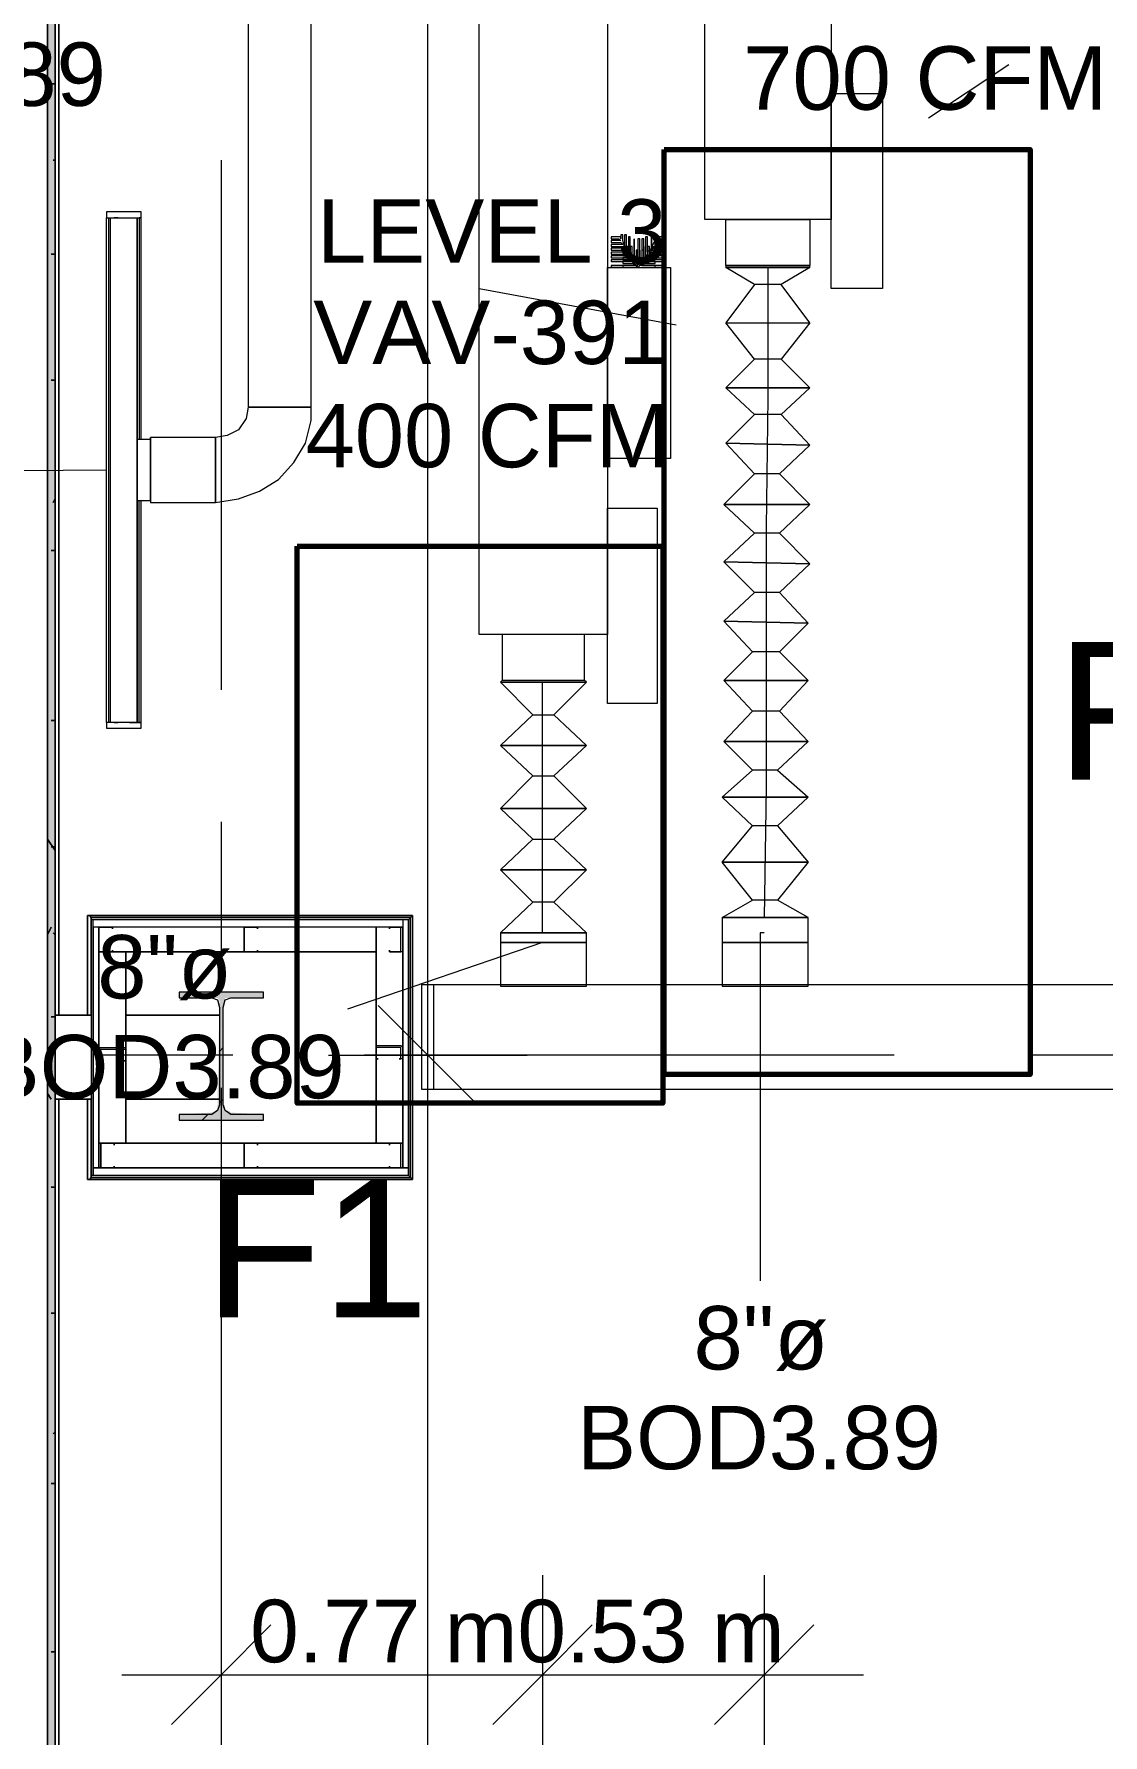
# Model space of a CAD drawing. Header units: metres. Extents: x -2 to 237, y -8 to 52.
# Drawn here: x 7.417 to 9.98, y 12.173 to 16.249 of the extents above; entities that cross this region are included whole.
import ezdxf

# ---------------------------------------------------------------- set-up
doc = ezdxf.new("R2010")
doc.units = ezdxf.units.M
doc.layers.add('HVAC - Ductos', color=5, linetype='Continuous', lineweight=0)
doc.layers.add('PDF_Text', color=7, linetype='Continuous', lineweight=0)
doc.layers.add('PDF_Geometry', color=7, linetype='Continuous', lineweight=0, true_color=0xaaaaaa)
doc.layers.add('PDF_Solid Fills', color=7, linetype='Continuous', lineweight=0, true_color=0xffffff)
doc.styles.add('PDF Arial-BoldMT-Identity-H', font='arial.ttf')
doc.styles.add('PDF Helvetica', font='')
doc.styles.get('PDF Helvetica').set_extended_font_data('Helvetica')

msp = doc.modelspace()

# ---------------------------------------------------------------- hatches: boundary and pattern name
at = {"layer": 'PDF_Solid Fills', "lineweight": 0, "transparency": 33554559}
h = msp.add_hatch(color=256, dxfattribs=at)
h.paths.add_polyline_path([(7.4674, 8.7485), (7.4674, 21.0411), (7.4491, 21.0411), (7.4491, 8.7485)])
h.paths.add_polyline_path([(7.4674, 32.7197), (7.4491, 32.7197), (7.4491, 22.5622), (7.4674, 22.5622)])
h.paths.add_polyline_path([(7.4674, 22.5485), (7.4491, 22.5485), (7.4491, 21.0548), (7.4674, 21.0548)])
h.paths.add_polyline_path([(7.4674, 34.2499), (7.4674, 46.4416), (7.4491, 46.4416), (7.4491, 34.2499)])
h.paths.add_polyline_path([(7.4674, 34.2362), (7.4491, 34.2362), (7.4491, 32.738), (7.4674, 32.738)])
msp.add_hatch(color=256, dxfattribs=at).paths.add_polyline_path([(7.7652, 13.9395), (7.8568, 13.9395), (7.8614, 13.935), (7.8568, 13.6738), (7.8522, 13.6692), (7.8431, 13.6646), (7.7652, 13.6601), (7.7652, 13.6464), (7.9668, 13.6464), (7.9668, 13.6601), (7.8889, 13.6646), (7.8843, 13.6692), (7.8752, 13.6692), (7.8752, 13.683), (7.8706, 13.683), (7.8706, 13.9213), (7.8752, 13.9395), (7.9668, 13.9395), (7.9668, 13.9533), (7.7652, 13.9533)])

# ---------------------------------------------------------------- linework, layer by layer
at = {"layer": 'HVAC - Ductos', "lineweight": 0}
for points in [[(8.3608, 8.9639), (8.3608, 13.8021), (8.3608, 22.9975), (8.3608, 32.1928), (8.3608, 41.3881), (8.3608, 46.2263)], [(9.7536, 16.1754), (9.5612, 16.0471)], [(7.6094, 14.5993), (7.614, 14.5993), (7.6186, 14.5993), (7.614, 14.5993), (7.5957, 14.5993), (7.5911, 14.5993), (7.5911, 15.8088), (7.5957, 15.8088), (7.614, 15.8088), (7.6186, 15.8088), (7.614, 15.8088), (7.6094, 15.8088)], [(7.5957, 15.8088), (7.5957, 14.5993)], [(7.6461, 15.8088), (7.6506, 15.8088), (7.6552, 15.8088), (7.6736, 15.8088), (7.669, 15.8088), (7.669, 15.2774)], [(7.6506, 15.8088), (7.6552, 15.8088), (7.6598, 15.8088)], [(7.6736, 15.2774), (7.6736, 15.8088)], [(9.1443, 15.6485), (9.0755, 15.6897), (9.2771, 15.6897), (9.2726, 15.6897), (9.2542, 15.6897), (9.2267, 15.6897), (9.1947, 15.6897), (9.158, 15.6897), (9.1259, 15.6897), (9.0985, 15.6897), (9.0801, 15.6897), (9.0755, 15.6897), (9.0801, 15.6897), (9.0985, 15.6897), (9.1259, 15.6897), (9.158, 15.6897), (9.1947, 15.6897), (9.2267, 15.6897), (9.2542, 15.6897), (9.2726, 15.6897), (9.2771, 15.6897), (9.2771, 15.6943), (9.2726, 15.6943), (9.2542, 15.6943), (9.2267, 15.6943), (9.1947, 15.6943), (9.158, 15.6943), (9.1259, 15.6943), (9.0985, 15.6943), (9.0847, 15.6943), (9.0755, 15.6943), (9.0755, 15.8043), (9.0801, 15.8043), (9.0893, 15.8043), (9.1076, 15.8043), (9.1259, 15.8043), (9.1489, 15.8043), (9.1763, 15.8043), (9.2038, 15.8043), (9.2267, 15.8043), (9.2451, 15.8043), (9.2634, 15.8043), (9.2726, 15.8043), (9.2771, 15.8043), (9.2771, 15.6943), (9.2726, 15.6943), (9.2542, 15.6943), (9.2267, 15.6943), (9.1947, 15.6943), (9.158, 15.6943), (9.1259, 15.6943), (9.0985, 15.6943), (9.0847, 15.6943), (9.0755, 15.6943), (9.0755, 15.6897), (9.2771, 15.6897), (9.2084, 15.6485), (9.1443, 15.6485), (9.0755, 15.5569), (9.2771, 15.5569), (9.2084, 15.6485)], [(8.9335, 15.6897), (8.874, 15.6897), (8.9289, 15.6897), (8.9289, 15.6943), (8.8785, 15.6943), (8.8785, 15.7035), (8.9289, 15.7035), (8.9289, 15.7081), (8.8831, 15.7081), (8.8831, 15.7126), (8.9289, 15.7126), (8.9289, 15.7172), (8.8877, 15.7172), (8.8923, 15.7218), (8.9289, 15.7218), (8.9289, 15.7264), (8.8923, 15.7264), (8.8969, 15.731), (8.9289, 15.731), (8.9289, 15.7356), (8.8969, 15.7356), (8.9014, 15.7401), (8.9289, 15.7401), (8.9289, 15.7447), (8.906, 15.7447), (8.906, 15.7493), (8.9289, 15.7493), (8.9289, 15.7539), (8.9106, 15.7539), (8.9152, 15.7585), (8.9289, 15.7585), (8.9289, 15.763), (8.9106, 15.763), (8.9106, 15.7585), (8.9106, 15.7676), (8.906, 15.7676), (8.906, 15.7539), (8.8969, 15.7401), (8.8969, 15.7676), (8.8969, 15.7356), (8.8877, 15.7264), (8.8877, 15.763), (8.8831, 15.763), (8.8831, 15.7172), (8.8785, 15.7081), (8.8785, 15.7585), (8.874, 15.7585), (8.874, 15.6989), (8.8694, 15.7035), (8.8694, 15.7585), (8.8648, 15.7585), (8.8648, 15.7035), (8.8602, 15.7035), (8.8556, 15.6989), (8.8556, 15.7585), (8.8556, 15.7081), (8.8464, 15.7172), (8.8464, 15.763), (8.8418, 15.763), (8.8418, 15.7264), (8.8373, 15.7356), (8.8373, 15.7676), (8.8327, 15.7676), (8.8327, 15.7401), (8.8282, 15.7539), (8.8282, 15.7676), (8.8236, 15.7676), (8.8236, 15.7585), (8.8236, 15.763), (8.8006, 15.763), (8.8006, 15.7585), (8.819, 15.7585), (8.8236, 15.7539), (8.8006, 15.7539), (8.8006, 15.7493), (8.8236, 15.7493), (8.8282, 15.7447), (8.8006, 15.7447), (8.8006, 15.7401), (8.8327, 15.7401), (8.8327, 15.7356), (8.8006, 15.7356), (8.8006, 15.731), (8.8373, 15.731), (8.8418, 15.7264), (8.8006, 15.7264), (8.8006, 15.7218), (8.8418, 15.7218), (8.8464, 15.7172), (8.8006, 15.7172), (8.8006, 15.7126), (8.8464, 15.7126), (8.851, 15.7081), (8.8006, 15.7081), (8.8006, 15.7035), (8.851, 15.7035), (8.8556, 15.6943), (8.8006, 15.6943), (8.8006, 15.6897), (8.8602, 15.6897), (8.8006, 15.6897)], [(8.8327, 15.7356), (8.8282, 15.7401), (8.8282, 15.7356)], [(8.8282, 15.7356), (8.8327, 15.731)], [(8.8327, 15.731), (8.8282, 15.731), (8.8282, 15.7264), (8.8327, 15.7264), (8.8373, 15.7264), (8.8373, 15.731), (8.8373, 15.7356)], [(8.8373, 15.7356), (8.8373, 15.7401), (8.8327, 15.7401), (8.8327, 15.731), (8.8327, 15.7356)], [(8.8418, 15.7264), (8.8418, 15.7218), (8.8418, 15.7264), (8.8418, 15.7401), (8.8418, 15.731)], [(8.851, 15.7126), (8.851, 15.7401), (8.8464, 15.7401), (8.8464, 15.7172), (8.8464, 15.7126)], [(8.8831, 15.7172), (8.8831, 15.7401), (8.8831, 15.7126)], [(8.8923, 15.731), (8.8923, 15.7401), (8.8877, 15.7401), (8.8877, 15.7264), (8.8877, 15.7218)], [(8.8877, 15.7172), (8.8923, 15.7172), (8.906, 15.7172), (8.906, 15.7218), (8.8923, 15.7218), (8.8923, 15.7264), (8.8969, 15.731), (8.8969, 15.7356)], [(8.8969, 15.731), (8.9014, 15.7356), (8.8969, 15.731), (8.8969, 15.7401), (8.8969, 15.7356)], [(8.8418, 15.7218), (8.8282, 15.7218), (8.8282, 15.7172), (8.8418, 15.7172), (8.8464, 15.7172)], [(8.8464, 15.7172), (8.8464, 15.7126), (8.8282, 15.7126)], [(8.8282, 15.7126), (8.8282, 15.7081), (8.8464, 15.7081)], [(8.8556, 15.7035), (8.8282, 15.7035)], [(8.8282, 15.7035), (8.8282, 15.6989), (8.8556, 15.6989)], [(8.8556, 15.6943), (8.8282, 15.6943), (8.8282, 15.6897)], [(8.8418, 15.7218), (8.8373, 15.7264), (8.8418, 15.7218), (8.8464, 15.7172), (8.8464, 15.7126)], [(8.8418, 15.731), (8.8418, 15.7264)], [(8.8418, 15.7264), (8.8418, 15.7264)], [(8.8464, 15.7081), (8.851, 15.7081)], [(8.8602, 15.7035), (8.8602, 15.6989), (8.8556, 15.7035), (8.8556, 15.731), (8.8556, 15.7035), (8.851, 15.7126)], [(8.851, 15.7081), (8.8556, 15.7035)], [(8.8556, 15.6989), (8.8602, 15.6943), (8.8602, 15.6989), (8.8648, 15.6989), (8.8694, 15.6989), (8.874, 15.6989), (8.8694, 15.6943)], [(8.8694, 15.6943), (8.8648, 15.6897), (8.8602, 15.6943), (8.8556, 15.6943)], [(8.8648, 15.7035), (8.8648, 15.731), (8.8602, 15.731), (8.8602, 15.7035)], [(8.8602, 15.7035), (8.8602, 15.7035)], [(8.8602, 15.6989), (8.8602, 15.6989)], [(8.8602, 15.6989), (8.8602, 15.6989)], [(8.8831, 15.7126), (8.8785, 15.7035), (8.8785, 15.731), (8.874, 15.731), (8.874, 15.7035), (8.874, 15.6989), (8.8694, 15.7035), (8.8648, 15.7035)], [(8.8648, 15.7035), (8.8648, 15.7035)], [(8.8694, 15.7035), (8.8694, 15.731), (8.8694, 15.7035)], [(8.8694, 15.7035), (8.8694, 15.7035)], [(8.906, 15.6897), (8.906, 15.6943), (8.8694, 15.6943), (8.8785, 15.6989)], [(8.874, 15.6989), (8.874, 15.6989)], [(8.8785, 15.731), (8.8785, 15.731)], [(8.8785, 15.7035), (8.8831, 15.7081), (8.906, 15.7081), (8.906, 15.7126)], [(8.906, 15.7035), (8.8785, 15.7035)], [(8.8785, 15.6989), (8.906, 15.6989), (8.906, 15.7035)], [(8.8877, 15.7218), (8.8831, 15.7126), (8.8831, 15.7172)], [(8.906, 15.7126), (8.8831, 15.7126), (8.8877, 15.7172)], [(8.8831, 15.7081), (8.8831, 15.7081)], [(8.8877, 15.7264), (8.8877, 15.7264)], [(8.8923, 15.731), (8.8923, 15.7264), (8.8923, 15.7218), (8.8969, 15.7264)], [(8.8969, 15.7264), (8.906, 15.7264), (8.906, 15.731), (8.8969, 15.731)], [(8.8282, 15.6897), (8.8602, 15.6897), (8.8648, 15.6897)], [(8.8694, 15.6897), (8.8694, 15.6897)], [(8.8694, 15.6897), (8.906, 15.6897)], [(9.1763, 15.6897), (9.1763, 15.3782), (9.1718, 15.0667), (9.1718, 14.7551), (9.1718, 14.4435), (9.1672, 14.132)], [(8.4845, 15.6393), (8.9564, 15.5523)], [(9.2084, 15.4698), (9.2771, 15.4011), (9.0755, 15.4011), (9.1443, 15.4698), (9.0755, 15.5569), (9.2771, 15.5569), (9.2084, 15.4698), (9.1443, 15.4698)], [(9.2084, 15.337), (9.2771, 15.2636), (9.0755, 15.2682), (9.1443, 15.337), (9.0755, 15.4011), (9.2771, 15.4011), (9.2084, 15.337), (9.1443, 15.337)], [(7.6965, 15.2774), (7.6965, 15.282), (7.6965, 15.2774), (7.6965, 15.2682), (7.6965, 15.2591), (7.6965, 15.2407), (7.6965, 15.2224), (7.6965, 15.2041), (7.6965, 15.1858), (7.6965, 15.1674), (7.6965, 15.1491), (7.6965, 15.1399), (7.6965, 15.1308), (7.6965, 15.1262), (7.8522, 15.1262), (7.9072, 15.1354), (7.9577, 15.1537), (8.0035, 15.1812), (8.0401, 15.2224), (8.0676, 15.2682), (8.0813, 15.3232), (8.0813, 15.3552), (8.0722, 15.3552), (8.0584, 15.3552), (8.0447, 15.3552), (8.0263, 15.3552), (8.008, 15.3552), (7.9851, 15.3552), (7.9668, 15.3552), (7.9531, 15.3552), (7.9393, 15.3552), (7.9347, 15.3552), (7.9301, 15.3552), (7.9255, 15.3278), (7.9072, 15.3003), (7.8797, 15.2866), (7.8522, 15.282), (7.8522, 15.2774), (7.8522, 15.2682), (7.8522, 15.2591), (7.8522, 15.2407), (7.8522, 15.2224), (7.8522, 15.2041), (7.8522, 15.1858), (7.8522, 15.1674), (7.8522, 15.1491), (7.8522, 15.1399), (7.8522, 15.1308), (7.8522, 15.1262), (7.8522, 15.1308), (7.8522, 15.1399), (7.8522, 15.1491), (7.8522, 15.1674), (7.8522, 15.1858), (7.8522, 15.2041), (7.8522, 15.2224), (7.8522, 15.2407), (7.8522, 15.2591), (7.8522, 15.2682), (7.8522, 15.2774), (7.8522, 15.282), (7.6965, 15.282)], [(9.2038, 15.1949), (9.2771, 15.1216), (9.0709, 15.1216), (9.1443, 15.1949), (9.0755, 15.2682), (9.2771, 15.2636), (9.2038, 15.1949), (9.1443, 15.1949)], [(7.5911, 15.2041), (7.0688, 15.1995)], [(7.6461, 14.5993), (7.6506, 14.5993), (7.6552, 14.5993), (7.6736, 14.5993), (7.669, 14.5993), (7.669, 15.1308)], [(7.6736, 14.5993), (7.6736, 15.1308)], [(9.2038, 15.0529), (9.2771, 14.9796), (9.0709, 14.9842), (9.1443, 15.0529), (9.0709, 15.1216), (9.2771, 15.1216), (9.2038, 15.0529), (9.1443, 15.0529)], [(9.2038, 14.9109), (9.2726, 14.8376), (9.0709, 14.8421), (9.1443, 14.9109), (9.0709, 14.9842), (9.2771, 14.9796), (9.2038, 14.9109), (9.1443, 14.9109)], [(9.2038, 14.7688), (9.2726, 14.7001), (9.0709, 14.7001), (9.1397, 14.7688), (9.0709, 14.8421), (9.2726, 14.8376), (9.2038, 14.7688), (9.1397, 14.7688)], [(8.6128, 14.6176), (8.5349, 14.6955), (8.7411, 14.6955), (8.6632, 14.6176), (8.7411, 14.5443), (8.5349, 14.5443), (8.6128, 14.6176), (8.6632, 14.6176)], [(8.5349, 14.6955), (8.5441, 14.6955), (8.5578, 14.6955), (8.5853, 14.6955), (8.622, 14.6955), (8.654, 14.6955), (8.6907, 14.6955), (8.7136, 14.6955), (8.7319, 14.6955), (8.7411, 14.6955)], [(8.6357, 14.0953), (8.6357, 14.2969), (8.6357, 14.4939), (8.6357, 14.6955)], [(9.2038, 14.6268), (9.2726, 14.5535), (9.0709, 14.5535), (9.1397, 14.6268), (9.0709, 14.7001), (9.2726, 14.7001), (9.2038, 14.6268), (9.1397, 14.6268)], [(7.6598, 14.5993), (7.6552, 14.5993), (7.6506, 14.5993)], [(9.1993, 14.4847), (9.2726, 14.4206), (9.0664, 14.4206), (9.1397, 14.4847), (9.0709, 14.5535), (9.2726, 14.5535), (9.1993, 14.4847), (9.1397, 14.4847)], [(8.6128, 14.4711), (8.5349, 14.5443), (8.7411, 14.5443), (8.6632, 14.4711), (8.7411, 14.3931), (8.5349, 14.3931), (8.6128, 14.4711), (8.6632, 14.4711)], [(8.6128, 14.3198), (8.5349, 14.3931), (8.7411, 14.3931), (8.6632, 14.3198), (8.7411, 14.2465), (8.5349, 14.2465), (8.6128, 14.3198), (8.6632, 14.3198)], [(9.1993, 14.3519), (9.2726, 14.2648), (9.0664, 14.2648), (9.1397, 14.3519), (9.0664, 14.4206), (9.2726, 14.4206), (9.1993, 14.3519), (9.1397, 14.3519)], [(8.6128, 14.1686), (8.5349, 14.2465), (8.7411, 14.2465), (8.6632, 14.1686), (8.6128, 14.1686), (8.5349, 14.0953), (8.5349, 14.0724), (8.5395, 14.0724), (8.5487, 14.0724), (8.567, 14.0724), (8.5853, 14.0724), (8.6128, 14.0724), (8.6357, 14.0724), (8.6632, 14.0724), (8.6907, 14.0724), (8.709, 14.0724), (8.7273, 14.0724), (8.7365, 14.0724), (8.7411, 14.0724), (8.7411, 14.0953), (8.5349, 14.0953), (8.7411, 14.0953), (8.6632, 14.1686)], [(9.0664, 14.132), (9.0664, 14.0724), (9.0709, 14.0724), (9.0801, 14.0724), (9.0985, 14.0724), (9.1167, 14.0724), (9.1443, 14.0724), (9.1672, 14.0724), (9.1947, 14.0724), (9.2222, 14.0724), (9.2405, 14.0724), (9.2588, 14.0724), (9.268, 14.0724), (9.2726, 14.0724), (9.2726, 14.132), (9.0664, 14.132), (9.1397, 14.1732), (9.0664, 14.2648), (9.2726, 14.2648), (9.1993, 14.1732), (9.1397, 14.1732)], [(9.2726, 14.132), (9.1993, 14.1732)], [(8.6357, 14.0724), (8.1684, 13.9121)], [(8.7411, 13.9716), (8.7411, 14.0724), (8.7365, 14.0724), (8.7273, 14.0724), (8.709, 14.0724), (8.6907, 14.0724), (8.6632, 14.0724), (8.6357, 14.0724), (8.6128, 14.0724), (8.5853, 14.0724), (8.567, 14.0724), (8.5487, 14.0724), (8.5395, 14.0724), (8.5349, 14.0724), (8.5349, 13.9716)], [(9.2726, 13.9716), (9.2726, 14.0724), (9.268, 14.0724), (9.2588, 14.0724), (9.2405, 14.0724), (9.2222, 14.0724), (9.1947, 14.0724), (9.1672, 14.0724), (9.1443, 14.0724), (9.1167, 14.0724), (9.0985, 14.0724), (9.0801, 14.0724), (9.0709, 14.0724), (9.0664, 14.0724), (9.0664, 13.9716)], [(9.1672, 14.0953), (9.158, 14.0953), (9.158, 13.2615)], [(8.3746, 13.9716), (13.703, 13.9716), (13.703, 13.7196), (8.3746, 13.7196)], [(8.5349, 13.9716), (8.5349, 13.9671), (8.5395, 13.9671), (8.5487, 13.9671), (8.567, 13.9671), (8.5853, 13.9671), (8.6128, 13.9671), (8.6357, 13.9671), (8.6632, 13.9671), (8.6907, 13.9671), (8.709, 13.9671), (8.7273, 13.9671), (8.7365, 13.9671), (8.7411, 13.9671), (8.7411, 13.9716)], [(9.0664, 13.9716), (9.0664, 13.9671), (9.0709, 13.9671), (9.0801, 13.9671), (9.0985, 13.9671), (9.1167, 13.9671), (9.1443, 13.9671), (9.1672, 13.9671), (9.1947, 13.9671), (9.2222, 13.9671), (9.2405, 13.9671), (9.2588, 13.9671), (9.268, 13.9671), (9.2726, 13.9671), (9.2726, 13.9716)], [(8.2417, 13.9213), (8.3608, 13.8021), (8.4799, 13.683)], [(8.1226, 13.8021), (8.3608, 13.8021), (8.5991, 13.8021)], [(7.866, 12.5559), (7.866, 12.3177), (7.866, 12.0794)], [(8.6357, 12.5559), (8.6357, 12.3177), (8.6357, 12.0794)], [(9.1672, 12.5559), (9.1672, 12.3177), (9.1672, 12.0794)], [(7.9851, 12.4368), (7.866, 12.3177), (7.7468, 12.1985)], [(8.7548, 12.4368), (8.6357, 12.3177), (8.5166, 12.1985)], [(9.2863, 12.4368), (9.1672, 12.3177), (9.0481, 12.1985)], [(7.6277, 12.3177), (8.6357, 12.3177), (9.4054, 12.3177)]]:
    msp.add_lwpolyline(points, dxfattribs=at)
for points in [[(8.0813, 17.0597), (8.0722, 17.0597), (8.0584, 17.0597), (8.0447, 17.0597), (8.0263, 17.0597), (8.008, 17.0597), (7.9851, 17.0597), (7.9668, 17.0597), (7.9531, 17.0597), (7.9393, 17.0597), (7.9347, 17.0597), (7.9301, 17.0597), (7.9301, 15.3552), (7.9347, 15.3552), (7.9393, 15.3552), (7.9531, 15.3552), (7.9668, 15.3552), (7.9851, 15.3552), (8.008, 15.3552), (8.0263, 15.3552), (8.0447, 15.3552), (8.0584, 15.3552), (8.0722, 15.3552), (8.0813, 15.3552)], [(9.0251, 15.8043), (9.0251, 16.7115), (9.3276, 16.7115), (9.3276, 15.8043)], [(8.4845, 16.4732), (8.7915, 16.4732), (8.7915, 14.81), (8.4845, 14.81)], [(9.4512, 15.6393), (9.3276, 15.6393), (9.3276, 16.1067), (9.4512, 16.1067)], [(7.5911, 15.8226), (7.5911, 15.8088), (7.6736, 15.8088), (7.6736, 15.8226)], [(7.6003, 14.5993), (7.6003, 15.8088), (7.6644, 15.8088), (7.6644, 14.5993)], [(7.6644, 15.8088), (7.6644, 14.5993)], [(8.9014, 15.7356), (8.906, 15.7356), (8.9014, 15.7401)], [(8.8648, 15.6897), (8.8602, 15.6943), (8.8648, 15.6943), (8.8648, 15.6989), (8.8694, 15.6943)], [(9.0755, 15.6943), (9.0801, 15.6943), (9.0893, 15.6943), (9.1076, 15.6943), (9.1259, 15.6943), (9.1489, 15.6943), (9.1763, 15.6943), (9.2038, 15.6943), (9.2267, 15.6943), (9.2451, 15.6943), (9.2634, 15.6943), (9.2726, 15.6943), (9.2771, 15.6943), (9.2726, 15.6943), (9.2634, 15.6943), (9.2451, 15.6943), (9.2267, 15.6943), (9.2038, 15.6943), (9.1763, 15.6943), (9.1489, 15.6943), (9.1259, 15.6943), (9.1076, 15.6943), (9.0893, 15.6943), (9.0801, 15.6943)], [(8.9427, 15.2316), (8.7915, 15.2316), (8.7915, 15.6897), (8.9427, 15.6897)], [(7.6644, 15.2041), (7.6644, 15.1858), (7.6644, 15.1674), (7.6644, 15.1537), (7.6644, 15.1399), (7.6644, 15.1308), (7.6965, 15.1308), (7.6965, 15.1399), (7.6965, 15.1537), (7.6965, 15.1674), (7.6965, 15.1858), (7.6965, 15.2041), (7.6965, 15.2224), (7.6965, 15.2407), (7.6965, 15.2591), (7.6965, 15.2682), (7.6965, 15.2774), (7.6644, 15.2774), (7.6644, 15.2682), (7.6644, 15.2591), (7.6644, 15.2407), (7.6644, 15.2224)], [(8.9106, 14.6451), (8.7915, 14.6451), (8.7915, 15.1125), (8.9106, 15.1125)], [(8.5395, 14.7001), (8.5441, 14.7001), (8.5624, 14.7001), (8.5899, 14.7001), (8.622, 14.7001), (8.654, 14.7001), (8.6861, 14.7001), (8.7136, 14.7001), (8.7319, 14.7001), (8.7365, 14.7001), (8.7365, 14.81), (8.7319, 14.81), (8.7228, 14.81), (8.709, 14.81), (8.6861, 14.81), (8.6632, 14.81), (8.6357, 14.81), (8.6128, 14.81), (8.5899, 14.81), (8.567, 14.81), (8.5533, 14.81), (8.5395, 14.81), (8.5395, 14.7001), (8.5349, 14.6955), (8.5441, 14.6955), (8.5578, 14.6955), (8.5853, 14.6955), (8.622, 14.6955), (8.654, 14.6955), (8.6907, 14.6955), (8.7136, 14.6955), (8.7319, 14.6955), (8.7411, 14.6955), (8.7365, 14.7001), (8.7319, 14.7001), (8.7136, 14.7001), (8.6861, 14.7001), (8.654, 14.7001), (8.622, 14.7001), (8.5899, 14.7001), (8.5624, 14.7001), (8.5441, 14.7001)], [(8.5395, 14.7001), (8.5533, 14.7001), (8.567, 14.7001), (8.5899, 14.7001), (8.6128, 14.7001), (8.6357, 14.7001), (8.6632, 14.7001), (8.6861, 14.7001), (8.709, 14.7001), (8.7228, 14.7001), (8.7319, 14.7001), (8.7365, 14.7001), (8.7319, 14.7001), (8.7228, 14.7001), (8.709, 14.7001), (8.6861, 14.7001), (8.6632, 14.7001), (8.6357, 14.7001), (8.6128, 14.7001), (8.5899, 14.7001), (8.567, 14.7001), (8.5533, 14.7001)], [(7.5911, 14.5856), (7.6736, 14.5856), (7.6736, 14.5993), (7.5911, 14.5993)], [(9.2726, 14.132), (9.268, 14.132), (9.2588, 14.132), (9.2405, 14.132), (9.2222, 14.132), (9.1947, 14.132), (9.1672, 14.132), (9.1443, 14.132), (9.1167, 14.132), (9.0985, 14.132), (9.0801, 14.132), (9.0709, 14.132), (9.0664, 14.132), (9.0709, 14.132), (9.0801, 14.132), (9.0985, 14.132), (9.1167, 14.132), (9.1443, 14.132), (9.1672, 14.132), (9.1947, 14.132), (9.2222, 14.132), (9.2405, 14.132), (9.2588, 14.132), (9.268, 14.132)], [(8.5349, 14.0953), (8.5395, 14.0953), (8.5487, 14.0953), (8.567, 14.0953), (8.5853, 14.0953), (8.6128, 14.0953), (8.6357, 14.0953), (8.6632, 14.0953), (8.6907, 14.0953), (8.709, 14.0953), (8.7273, 14.0953), (8.7365, 14.0953), (8.7411, 14.0953), (8.7365, 14.0953), (8.7273, 14.0953), (8.709, 14.0953), (8.6907, 14.0953), (8.6632, 14.0953), (8.6357, 14.0953), (8.6128, 14.0953), (8.5853, 14.0953), (8.567, 14.0953), (8.5487, 14.0953), (8.5395, 14.0953)], [(8.3746, 13.9716), (8.3746, 13.7196), (8.3471, 13.7196), (8.3471, 13.9716)]]:
    msp.add_lwpolyline(points, close=True, dxfattribs=at)
at = {"layer": 'PDF_Geometry', "lineweight": 0}
for points in [[(12.3743, 8.7302), (7.4491, 8.7302), (7.4491, 8.744), (7.4491, 8.7485), (7.4491, 21.0411), (7.4491, 21.0548), (7.4491, 22.5485), (7.4491, 22.5622), (7.4491, 32.7197), (7.4491, 32.738), (7.4491, 34.2362), (7.4491, 34.2499), (7.4491, 46.4416), (7.4491, 46.4554), (12.466, 46.4554), (12.466, 46.5196), (12.301, 46.5196), (11.8978, 46.5196), (11.49, 46.5196), (11.0869, 46.5196)], [(7.4674, 8.7485), (7.4674, 46.4416), (7.4674, 8.7485)], [(7.4674, 8.7485), (7.4674, 21.0411), (8.4983, 21.0411), (8.4983, 21.0548), (7.4674, 21.0548), (7.4674, 22.5485), (14.5185, 22.5485), (14.5185, 22.5622), (7.4674, 22.5622), (7.4674, 32.7197), (9.0618, 32.7197), (9.0618, 32.738), (7.4674, 32.738), (7.4674, 34.2362), (7.7927, 34.2362)], [(12.3743, 8.744), (7.4674, 8.744), (7.4674, 8.7485), (7.4674, 21.0411), (7.4674, 13.8983), (7.4674, 21.0411), (7.4674, 13.8983), (7.4674, 21.0411), (7.4491, 21.0411), (7.4491, 21.0548), (7.4674, 21.0548), (7.4674, 22.5485), (7.4674, 21.0548), (7.4674, 22.5485), (7.4674, 21.0548), (7.4674, 22.5485), (7.4674, 21.0548), (7.4674, 22.5485), (7.4674, 21.0548), (7.4674, 22.5485), (7.4674, 21.0548), (7.4674, 22.5485), (7.4491, 22.5485), (7.4491, 22.5622)], [(7.4674, 21.0411), (7.4674, 14.3015)], [(7.4674, 14.3015), (7.4674, 21.0411)], [(7.4674, 21.0411), (7.4674, 13.8983)], [(7.4674, 13.8983), (7.4674, 21.0411)], [(7.4674, 21.0411), (7.4674, 13.8983)], [(7.4674, 13.8983), (7.4674, 21.0411)], [(7.866, 15.9463), (7.866, 14.6772)], [(7.866, 14.3611), (7.866, 14.0449)], [(7.559, 13.5318), (7.559, 13.5135), (7.5544, 13.5135), (7.5544, 13.6967), (7.5544, 13.5135), (7.5544, 13.6967), (7.5544, 13.5135), (7.5544, 13.5089), (7.5499, 13.5043), (7.5453, 13.5043), (8.3242, 13.5043), (8.3242, 14.1366), (8.3196, 14.132), (8.315, 14.1274), (8.315, 13.5135), (8.315, 14.1274), (8.315, 13.5135), (8.315, 14.1274), (8.3196, 14.132), (8.3242, 14.1366), (8.3196, 14.132), (7.5544, 14.132), (7.5499, 14.1366), (7.5453, 14.1366), (7.5499, 14.1366), (7.5544, 14.132), (7.5544, 14.1274), (8.315, 14.1274), (7.5544, 14.1274), (8.315, 14.1274), (7.5544, 14.1274)], [(8.3196, 14.132), (7.5544, 14.132)], [(7.5544, 14.132), (7.5544, 13.8983)], [(7.5544, 14.1274), (7.5544, 14.1274)], [(7.5544, 14.1274), (7.5544, 13.8983)], [(7.5544, 13.8983), (7.5544, 14.1274)], [(7.5544, 13.8983), (7.5544, 14.1274)], [(7.5544, 14.1274), (7.5544, 14.1274)], [(7.5544, 14.1274), (7.5544, 13.8983)], [(7.5544, 13.8983), (7.5544, 14.1274)], [(7.5544, 14.1274), (7.5544, 14.1274)], [(8.315, 14.1274), (7.5544, 14.1274), (8.315, 14.1274)], [(7.5728, 14.1091), (7.5728, 14.1091)], [(7.5728, 14.1091), (7.5728, 14.1091)], [(7.6048, 14.1045), (7.6048, 14.1045)], [(7.921, 14.1091), (7.921, 14.1091)], [(7.921, 14.1091), (7.921, 14.1091)], [(7.9531, 14.1045), (7.9531, 14.1045)], [(8.2692, 14.1045), (8.2692, 14.1045)], [(8.2966, 14.1091), (8.2966, 14.1091)], [(8.315, 14.1274), (8.315, 14.1274)], [(8.315, 14.1274), (8.315, 14.1274)], [(8.315, 14.1274), (8.315, 14.1274)], [(8.315, 13.5135), (8.315, 14.1274), (8.315, 13.5135)], [(8.3196, 13.5089), (8.3196, 14.132)], [(7.5728, 14.0495), (7.5728, 14.0495)], [(7.5728, 14.0495), (7.5728, 14.0495)], [(7.6048, 14.0541), (7.6048, 14.0541)], [(7.921, 14.0495), (7.921, 14.0495)], [(7.921, 14.0495), (7.921, 14.0495)], [(7.9531, 14.0541), (7.9531, 14.0541)], [(8.2692, 14.0541), (8.2692, 14.0541)], [(8.2966, 14.0495), (8.2966, 14.0495)], [(7.8614, 13.8113), (7.8706, 13.8204)], [(8.2371, 13.8204), (8.2371, 13.8204)], [(8.2966, 13.8204), (8.2966, 13.8204)], [(7.5728, 13.8158), (7.5728, 13.8158)], [(7.8935, 13.8021), (7.5773, 13.8021)], [(7.5773, 13.7884), (7.5773, 13.7884)], [(7.6323, 13.7884), (7.6323, 13.7884)], [(9.4787, 13.8021), (8.2096, 13.8021)], [(8.2417, 13.793), (8.2417, 13.793)], [(8.2921, 13.793), (8.2921, 13.793)], [(10.1156, 13.8021), (9.7994, 13.8021)], [(7.4674, 9.6832), (7.4674, 13.6967), (7.4674, 9.6832)], [(7.4674, 9.6832), (7.4674, 13.6967), (7.5544, 13.6967), (7.4674, 13.6967), (7.4674, 9.6832), (7.4674, 13.6967), (7.4674, 9.6924), (7.4674, 13.6967), (7.4674, 9.6832)], [(7.5453, 13.6967), (7.5453, 13.5043)], [(7.5453, 13.5043), (7.5453, 13.6967)], [(7.5453, 13.6967), (7.5453, 13.5043)], [(7.5453, 13.5043), (7.5453, 13.6967)], [(7.6369, 13.6967), (7.8614, 13.6967), (7.6369, 13.6967)], [(7.8614, 13.6876), (7.8706, 13.6967)], [(7.866, 13.7242), (7.866, 12.4551)], [(7.8202, 13.6464), (7.8339, 13.6601)], [(7.6094, 13.5868), (7.6094, 13.5868)], [(7.921, 13.5913), (7.921, 13.5913)], [(7.921, 13.5913), (7.921, 13.5913)], [(7.9531, 13.5868), (7.9531, 13.5868)], [(8.2692, 13.5868), (8.2692, 13.5868)], [(8.2966, 13.5913), (8.2966, 13.5913)], [(8.315, 13.5318), (7.559, 13.5318)], [(7.6094, 13.5364), (7.6094, 13.5364)], [(7.921, 13.5318), (7.921, 13.5318)], [(7.921, 13.5318), (7.921, 13.5318)], [(7.9531, 13.5364), (7.9531, 13.5364)], [(8.2692, 13.5364), (8.2692, 13.5364)], [(8.2966, 13.5318), (8.2966, 13.5318)], [(8.315, 13.5135), (8.315, 13.5318)], [(7.5453, 13.5043), (7.5499, 13.5043), (7.5544, 13.5089)], [(7.5453, 13.5043), (8.3242, 13.5043)], [(8.3242, 13.5043), (7.5453, 13.5043)], [(7.5453, 13.5043), (8.3242, 13.5043)], [(7.5544, 13.5135), (7.5544, 13.5135)], [(7.5544, 13.5135), (7.5544, 13.5135)], [(7.5544, 13.5135), (8.315, 13.5135)], [(8.315, 13.5135), (7.5544, 13.5135)], [(7.5544, 13.5135), (8.315, 13.5135), (7.5544, 13.5135)], [(7.5544, 13.5089), (8.3196, 13.5089)], [(8.315, 13.5135), (8.315, 13.5135)], [(8.315, 13.5135), (8.315, 13.5135)], [(8.315, 13.5135), (8.3196, 13.5089), (8.3242, 13.5043)], [(8.315, 13.5135), (8.315, 13.5135)]]:
    msp.add_lwpolyline(points, dxfattribs=at)
for points in [[(7.3849, 46.4554), (7.3849, 8.7302), (7.4491, 8.7302), (7.4491, 46.4554)], [(7.4674, 8.744), (7.4674, 46.4416), (7.4491, 46.4416), (7.4491, 8.744)], [(7.4765, 21.0411), (7.4765, 13.8983)], [(7.4765, 21.0411), (7.4765, 13.8983)], [(8.3242, 14.1366), (7.5453, 14.1366), (7.5453, 13.8983), (7.5453, 14.1366), (7.5453, 13.8983), (7.5453, 14.1366), (7.5499, 14.1366), (7.5544, 14.132), (7.5544, 13.8983), (7.5544, 14.1274), (8.315, 14.1274), (7.5544, 14.1274), (7.5544, 14.132), (7.5499, 14.1366), (7.5453, 14.1366), (8.3242, 14.1366), (7.5453, 14.1366), (8.3242, 14.1366), (8.3242, 13.5043), (8.3196, 13.5089), (8.315, 13.5135), (7.5544, 13.5135), (8.315, 13.5135), (7.5544, 13.5135), (8.315, 13.5135), (8.315, 13.5913), (8.315, 14.1274), (8.2371, 14.1274), (7.5544, 14.1274), (7.5544, 14.0495), (7.5544, 13.5913), (7.5544, 13.5135), (7.5544, 13.6967), (7.5544, 13.5089), (7.5544, 13.6967), (7.5544, 13.5135), (7.5544, 13.5089), (7.5499, 13.5043), (7.5453, 13.5043), (7.5499, 13.5043), (7.5544, 13.5089), (8.3196, 13.5089), (8.3242, 13.5043)], [(8.315, 13.5135), (7.559, 13.5135), (7.559, 14.1274), (7.5544, 14.1274), (7.5544, 13.5135)], [(8.3012, 14.1091), (7.559, 14.1091), (7.559, 14.1274), (8.3012, 14.1274), (8.3012, 13.5318), (8.315, 13.5318), (8.315, 14.1274), (8.3012, 14.1274)], [(7.5728, 13.5318), (7.5728, 14.1091), (7.559, 14.1091), (7.559, 13.5318), (7.5728, 13.5318), (8.3012, 13.5318), (8.3012, 13.5913), (8.2371, 13.5913), (7.6369, 13.5913), (7.5728, 13.5913)], [(7.5728, 14.0495), (7.5728, 14.1091), (7.6048, 14.1091), (7.6048, 14.1045), (7.6048, 14.1091), (7.5728, 14.1091), (7.5728, 14.0495), (7.6048, 14.0495)], [(7.6369, 14.0495), (8.2371, 14.0495), (8.2371, 14.1091), (7.5728, 14.1091), (7.5728, 14.0495)], [(7.921, 14.0495), (7.921, 14.1091), (7.9531, 14.1091), (7.9531, 14.1045), (7.9531, 14.1091), (7.921, 14.1091), (7.921, 14.0495), (7.9531, 14.0495)], [(8.2371, 14.0495), (8.2371, 13.5913), (8.3012, 13.5913), (8.3012, 14.1091), (8.2371, 14.1091)], [(8.2692, 14.1045), (8.2692, 14.1091)], [(8.2966, 14.1091), (8.3012, 14.1091), (8.3012, 14.0495), (8.2966, 14.0495), (8.2692, 14.0495), (8.2692, 14.0541), (8.2692, 14.0495), (8.2966, 14.0495), (8.2966, 14.1091), (8.2692, 14.1091)], [(8.315, 13.5135), (8.315, 14.1274)], [(8.3196, 14.132), (8.3242, 14.1366), (8.3242, 13.5043), (8.3196, 13.5089)], [(7.5728, 13.5913), (7.6369, 13.5913), (7.6369, 14.0495), (7.5728, 14.0495)], [(7.6048, 14.0541), (7.6048, 14.0495)], [(7.6369, 13.5913), (8.2371, 13.5913), (8.2371, 14.0495), (7.6369, 14.0495)], [(7.9531, 14.0541), (7.9531, 14.0495)], [(7.9668, 13.9533), (7.7652, 13.9533), (7.7652, 13.9395), (7.8431, 13.9395), (7.8568, 13.935), (7.8614, 13.9167), (7.8614, 13.683), (7.8568, 13.6692), (7.8431, 13.6601), (7.7652, 13.6601), (7.7652, 13.6464), (7.9668, 13.6464), (7.9668, 13.6601), (7.8889, 13.6601), (7.8752, 13.6692), (7.8706, 13.683), (7.8706, 13.9167), (7.8752, 13.935), (7.8889, 13.9395), (7.9668, 13.9395)], [(7.4674, 13.8983), (7.5544, 13.8983)], [(7.6369, 13.8983), (7.8614, 13.8983)], [(7.5728, 13.8158), (7.5728, 13.8204), (7.6323, 13.8204), (7.6369, 13.8204), (7.6369, 13.8158), (7.6369, 13.7884), (7.6323, 13.7884), (7.6369, 13.7884), (7.6369, 13.8158), (7.6323, 13.8158), (7.5728, 13.8158), (7.5728, 13.7884)], [(8.2921, 13.793), (8.2966, 13.793), (8.2966, 13.8204), (8.2371, 13.8204), (8.2371, 13.793), (8.2417, 13.793), (8.2371, 13.793), (8.2371, 13.8204), (8.2371, 13.825), (8.2966, 13.825), (8.3012, 13.8204), (8.3012, 13.793)], [(7.5773, 13.7884), (7.5728, 13.7884)], [(7.4765, 13.6967), (7.4765, 9.6924)], [(7.4765, 13.6967), (7.4765, 9.6924)], [(7.5819, 13.5913), (7.5773, 13.5913), (7.5773, 13.5318), (7.5819, 13.5318), (7.6094, 13.5318), (7.6094, 13.5364), (7.6094, 13.5318), (7.5819, 13.5318), (7.5773, 13.5318), (7.5773, 13.5913), (7.5819, 13.5913), (7.6094, 13.5913)], [(7.6094, 13.5868), (7.6094, 13.5913)], [(7.921, 13.5913), (7.921, 13.5318), (7.9531, 13.5318), (7.9531, 13.5364), (7.9531, 13.5318), (7.921, 13.5318), (7.921, 13.5913), (7.9531, 13.5913)], [(7.9531, 13.5868), (7.9531, 13.5913)], [(8.2692, 13.5868), (8.2692, 13.5913)], [(8.2966, 13.5913), (8.3012, 13.5913), (8.3012, 13.5318), (8.2966, 13.5318), (8.2692, 13.5318), (8.2692, 13.5364), (8.2692, 13.5318), (8.2966, 13.5318), (8.2966, 13.5913), (8.2692, 13.5913)]]:
    msp.add_lwpolyline(points, close=True, dxfattribs=at)
at = {"layer": 'PDF_Geometry', "color": 7, "lineweight": 0, "true_color": 0xffffff}
for points in [[(7.4674, 16.1296), (7.4582, 16.1296)], [(7.4628, 15.9463), (7.4674, 15.9463)], [(7.4674, 15.7218), (7.4582, 15.7218)], [(7.4674, 15.4194), (7.4582, 15.4194)], [(7.4628, 15.1262), (7.4674, 15.1354)], [(7.4674, 15.0117), (7.4582, 15.0117)], [(7.4674, 14.6039), (7.4582, 14.6039)], [(7.4491, 14.3198), (7.4674, 14.2924)], [(7.4674, 14.3015), (7.4582, 14.3015)], [(7.4491, 14.0907), (7.4582, 14.1091)], [(7.4628, 14.0953), (7.4674, 14.0907)], [(7.4674, 13.8937), (7.4582, 13.8937)], [(7.4491, 13.7104), (7.4582, 13.6967)], [(7.4674, 13.486), (7.4582, 13.486)], [(7.4674, 13.1836), (7.4582, 13.1836)], [(7.4628, 12.8949), (7.4674, 12.8995)], [(7.4674, 12.7758), (7.4582, 12.7758)], [(7.4674, 12.3727), (7.4582, 12.3727)]]:
    msp.add_lwpolyline(points, close=True, dxfattribs=at)
at = {"layer": 'PDF_Geometry', "color": 232, "lineweight": 70, "true_color": 0xe91e64}
for points in [[(8.9277, 15.972), (9.8047, 15.972), (9.8047, 13.756), (8.9277, 13.756)], [(8.0477, 15.0214), (8.9247, 15.0214), (8.9247, 13.6872), (8.0477, 13.6872)]]:
    msp.add_lwpolyline(points, close=True, dxfattribs=at)

# ---------------------------------------------------------------- texts
at = {"layer": 'PDF_Text', "lineweight": 0, "attachment_point": 4, "style": 'PDF Helvetica'}
for s, insert, char_height in [('BOD3.89', (6.7164, 16.1516), 0.1519), ('700 CFM', (9.1173, 16.1424), 0.1519), ('LEVEL 3', (8.0955, 15.7758), 0.1519), ('VAV-391', (8.0864, 15.533), 0.1519), ('400 CFM', (8.068, 15.2856), 0.1519), ('8"ø', (7.5686, 14.0119), 0.1519), ('BOD3.89', (7.2891, 13.7736), 0.1519), ('8"ø', (8.9981, 13.123), 0.1519), ('BOD3.89', (8.7186, 12.8848), 0.1519), ('0.77 m0.53 m', (7.9352, 12.4213), 0.150019)]:
    msp.add_mtext(s, dxfattribs=dict(at, insert=insert, char_height=char_height))
at = {"layer": 'PDF_Text', "color": 232, "lineweight": 70, "true_color": 0xe91e64, "char_height": 0.32989, "attachment_point": 4, "style": 'PDF Arial-BoldMT-Identity-H'}
for s, insert in [('F2', (9.8679, 14.6274)), ('F1', (7.8252, 13.3388))]:
    msp.add_mtext(s, dxfattribs=dict(at, insert=insert))

doc.saveas('drawing.dxf')
